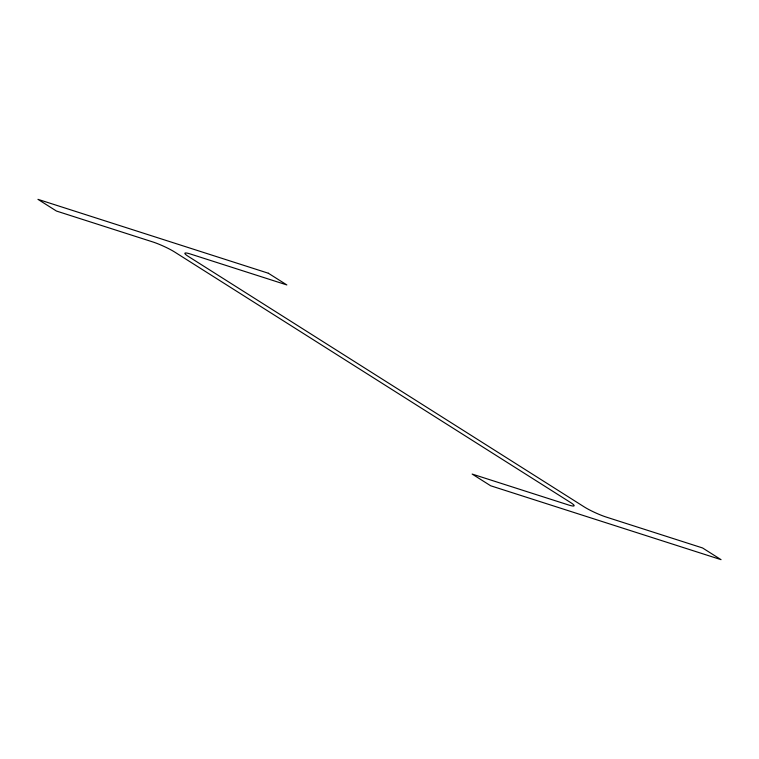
<?xml version="1.0" encoding="UTF-8"?>
<svg xmlns="http://www.w3.org/2000/svg" width="759" height="759" viewBox="0 0 759 759"><rect width="100%" height="100%" fill="white"/><g stroke="black" fill="none" stroke-linecap="round" stroke-linejoin="round"><path stroke-width="1.14" d="M268.344 273.231L37.95 199.342L56.451 211.049L152.682 241.903A17.153 2.182 24.4 0 1 174.693 252.045L570.654 502.572A17.153 2.182 24.4 0 1 568.377 504.925L472.145 474.062L490.656 485.769L721.05 559.658L702.549 547.951L606.318 517.097A17.153 2.182 24.4 0 1 584.307 506.955L188.346 256.428A17.153 2.182 24.4 0 1 190.623 254.075L286.855 284.938L268.344 273.231"/></g></svg>
